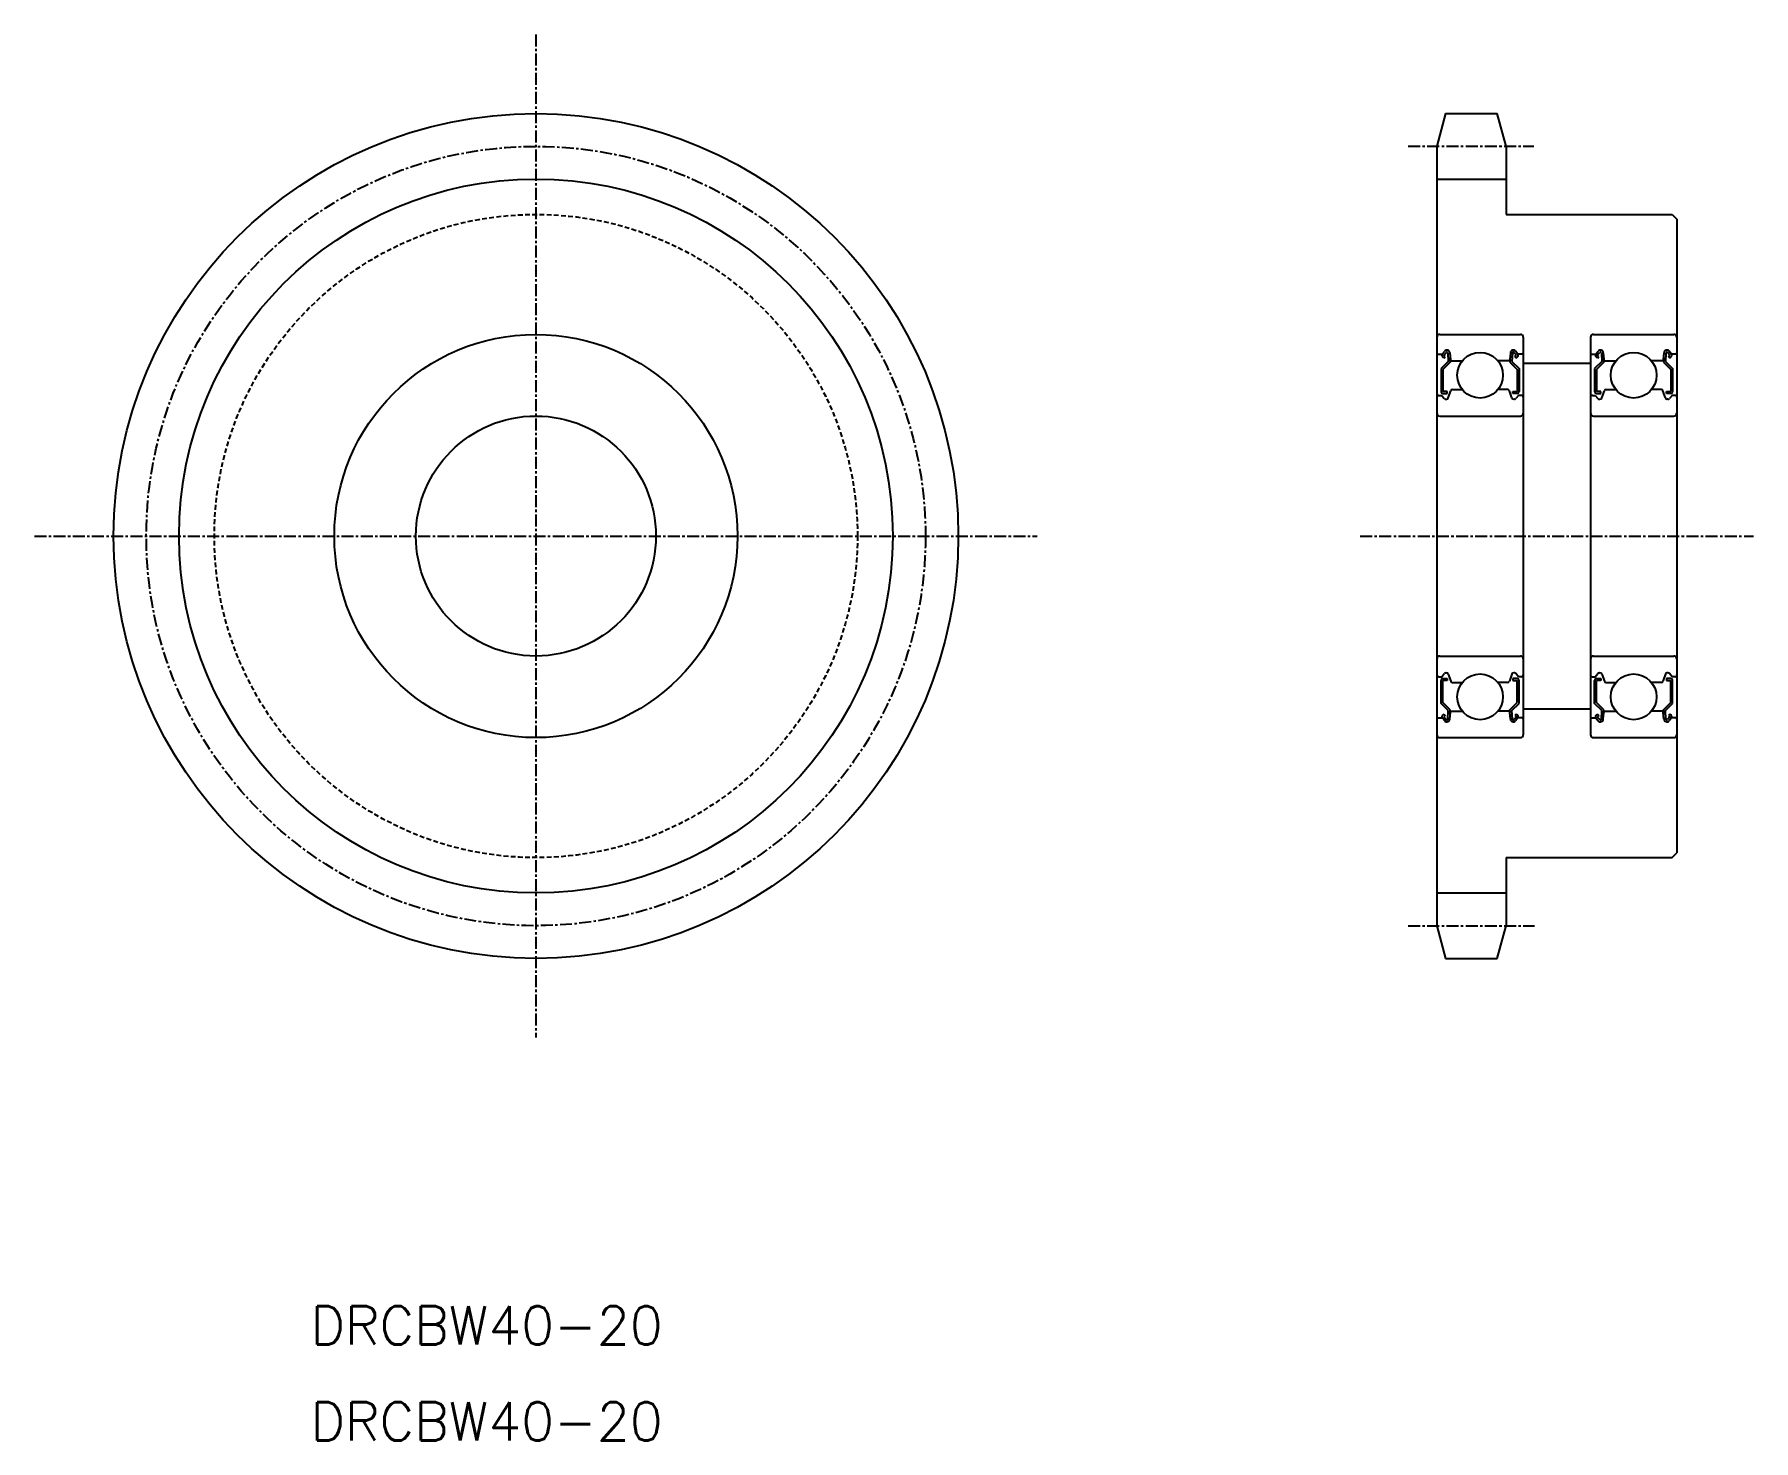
# Model space of a CAD drawing. Extents: x 0 to 179, y 0 to 146.
import ezdxf

# ---------------------------------------------------------------- set-up
doc = ezdxf.new("R2010")
doc.units = 0
doc.linetypes.add('CENTER', pattern=[2, 1.25, -0.25, 0.25, -0.25])
doc.linetypes.add('DASHED', pattern=[0.75, 0.5, -0.25])
doc.layers.get('0').update_dxf_attribs({"linetype": 'CONTINUOUS'})
doc.layers.add('CENTER', color=1, linetype='CENTER')
doc.styles.get("Standard").update_dxf_attribs({"font": 'txt', "bigfont": 'BIGFONT'})

msp = doc.modelspace()

# ---------------------------------------------------------------- linework, layer by layer
at = {"color": 7, "linetype": 'CONTINUOUS'}
for p, q in [((147.03, 138.22), (146.12, 134.81)), ((147.03, 138.22), (152.4, 138.22)), ((153.32, 134.81), (152.4, 138.22)), ((146.12, 134.81), (146.12, 53.63)), ((153.32, 134.81), (153.32, 127.72)), ((146.12, 131.4), (153.32, 131.4)), ((153.32, 127.72), (170.62, 127.72)), ((170.62, 127.72), (171.12, 127.22)), ((171.12, 127.22), (171.12, 61.22)), ((146.12, 114.92), (146.12, 73.52)), ((146.42, 115.22), (154.82, 115.22)), ((155.12, 114.92), (155.12, 73.52)), ((162.12, 114.92), (162.12, 73.52)), ((162.42, 115.22), (170.82, 115.22)), ((171.12, 114.92), (171.12, 73.52)), ((146.22, 113.17), (146.68, 113.17)), ((146.68, 113.17), (146.93, 113.47)), ((146.86, 112.76), (146.7, 112.89)), ((146.83, 113.05), (147.08, 113.34)), ((146.98, 112.92), (146.83, 113.05)), ((146.86, 112.76), (146.98, 112.92)), ((147.26, 113.28), (147.3, 112.41)), ((147.46, 113.3), (147.52, 112.57)), ((153.78, 113.3), (153.71, 112.57)), ((153.98, 113.28), (153.93, 112.41)), ((154.4, 113.05), (154.15, 113.34)), ((154.25, 112.92), (154.4, 113.05)), ((154.38, 112.76), (154.25, 112.92)), ((154.56, 113.17), (154.31, 113.47)), ((154.38, 112.76), (154.53, 112.89)), ((155.02, 113.17), (154.56, 113.17)), ((162.22, 113.17), (162.68, 113.17)), ((162.68, 113.17), (162.93, 113.47)), ((162.86, 112.76), (162.7, 112.89)), ((162.83, 113.05), (163.08, 113.34)), ((162.98, 112.92), (162.83, 113.05)), ((162.86, 112.76), (162.98, 112.92)), ((163.26, 113.28), (163.3, 112.41)), ((163.46, 113.3), (163.52, 112.57)), ((169.78, 113.3), (169.71, 112.57)), ((169.98, 113.28), (169.93, 112.41)), ((170.4, 113.05), (170.15, 113.34)), ((170.25, 112.92), (170.4, 113.05)), ((170.38, 112.76), (170.25, 112.92)), ((170.56, 113.17), (170.31, 113.47)), ((170.38, 112.76), (170.53, 112.89)), ((171.02, 113.17), (170.56, 113.17)), ((147.3, 112.41), (146.55, 111.66)), ((146.55, 111.66), (146.55, 109.27)), ((147.5, 112.32), (146.75, 111.57)), ((146.75, 111.57), (146.75, 109.27)), ((147.5, 112.79), (147.5, 112.32)), ((147.62, 112.47), (148.77, 112.47)), ((153.61, 112.47), (152.47, 112.47)), ((153.73, 112.79), (153.73, 112.32)), ((153.73, 112.32), (154.48, 111.57)), ((153.93, 112.41), (154.68, 111.66)), ((154.48, 111.57), (154.48, 109.27)), ((154.68, 111.66), (154.68, 109.27)), ((155.12, 112.22), (162.12, 112.22)), ((163.3, 112.41), (162.55, 111.66)), ((162.55, 111.66), (162.55, 109.27)), ((163.5, 112.32), (162.75, 111.57)), ((162.75, 111.57), (162.75, 109.27)), ((163.5, 112.79), (163.5, 112.32)), ((163.62, 112.47), (164.77, 112.47)), ((169.61, 112.47), (168.47, 112.47)), ((169.73, 112.79), (169.73, 112.32)), ((169.73, 112.32), (170.48, 111.57)), ((169.93, 112.41), (170.68, 111.66)), ((170.48, 111.57), (170.48, 109.27)), ((170.68, 111.66), (170.68, 109.27)), ((147.2, 109.27), (146.75, 109.27)), ((147.2, 109.07), (147.2, 109.27)), ((147.3, 108.61), (147.57, 109.34)), ((147.76, 109.47), (148.77, 109.47)), ((153.48, 109.47), (152.47, 109.47)), ((153.94, 108.61), (153.67, 109.34)), ((154.03, 109.07), (154.03, 109.27)), ((154.03, 109.27), (154.48, 109.27)), ((163.2, 109.27), (162.75, 109.27)), ((163.2, 109.07), (163.2, 109.27)), ((163.3, 108.61), (163.57, 109.34)), ((163.76, 109.47), (164.77, 109.47)), ((169.48, 109.47), (168.47, 109.47)), ((169.94, 108.61), (169.67, 109.34)), ((170.03, 109.07), (170.03, 109.27)), ((170.03, 109.27), (170.48, 109.27)), ((146.32, 108.87), (146.62, 108.87)), ((146.62, 108.87), (146.89, 108.55)), ((146.75, 109.07), (147.2, 109.07)), ((147.05, 108.47), (147.11, 108.47)), ((154.48, 109.07), (154.03, 109.07)), ((154.19, 108.47), (154.12, 108.47)), ((154.62, 108.87), (154.34, 108.55)), ((154.92, 108.87), (154.62, 108.87)), ((162.32, 108.87), (162.62, 108.87)), ((162.62, 108.87), (162.89, 108.55)), ((162.75, 109.07), (163.2, 109.07)), ((163.05, 108.47), (163.11, 108.47)), ((170.48, 109.07), (170.03, 109.07)), ((170.19, 108.47), (170.12, 108.47)), ((170.62, 108.87), (170.34, 108.55)), ((170.92, 108.87), (170.62, 108.87)), ((146.42, 106.72), (154.82, 106.72)), ((162.42, 106.72), (170.82, 106.72)), ((146.42, 81.72), (154.82, 81.72)), ((162.42, 81.72), (170.82, 81.72)), ((146.32, 79.57), (146.62, 79.57)), ((146.55, 76.79), (146.55, 79.17)), ((146.62, 79.57), (146.89, 79.9)), ((146.75, 79.37), (147.2, 79.37)), ((146.75, 76.87), (146.75, 79.17)), ((147.2, 79.17), (146.75, 79.17)), ((147.05, 79.97), (147.11, 79.97)), ((147.2, 79.37), (147.2, 79.17)), ((147.3, 79.84), (147.57, 79.11)), ((147.76, 78.97), (148.77, 78.97)), ((148.01, 78.97), (148.01, 78.97)), ((148.26, 78.97), (148.26, 78.97)), ((153.48, 78.97), (152.47, 78.97)), ((153.94, 79.84), (153.67, 79.11)), ((154.03, 79.37), (154.03, 79.17)), ((154.48, 79.37), (154.03, 79.37)), ((154.03, 79.17), (154.48, 79.17)), ((154.19, 79.97), (154.12, 79.97)), ((154.62, 79.57), (154.34, 79.9)), ((154.48, 76.87), (154.48, 79.17)), ((154.92, 79.57), (154.62, 79.57)), ((154.68, 76.79), (154.68, 79.17)), ((162.32, 79.57), (162.62, 79.57)), ((162.55, 76.79), (162.55, 79.17)), ((162.62, 79.57), (162.89, 79.9)), ((162.75, 79.37), (163.2, 79.37)), ((162.75, 76.87), (162.75, 79.17)), ((163.2, 79.17), (162.75, 79.17)), ((163.05, 79.97), (163.11, 79.97)), ((163.2, 79.37), (163.2, 79.17)), ((163.3, 79.84), (163.57, 79.11)), ((163.76, 78.97), (164.77, 78.97)), ((164.01, 78.97), (164.01, 78.97)), ((164.26, 78.97), (164.26, 78.97)), ((169.48, 78.97), (168.47, 78.97)), ((169.94, 79.84), (169.67, 79.11)), ((170.03, 79.37), (170.03, 79.17)), ((170.48, 79.37), (170.03, 79.37)), ((170.03, 79.17), (170.48, 79.17)), ((170.19, 79.97), (170.12, 79.97)), ((170.62, 79.57), (170.34, 79.9)), ((170.48, 76.87), (170.48, 79.17)), ((170.92, 79.57), (170.62, 79.57)), ((170.68, 76.79), (170.68, 79.17)), ((146.22, 75.27), (146.68, 75.27)), ((147.3, 76.04), (146.55, 76.79)), ((146.68, 75.27), (146.93, 74.98)), ((146.86, 75.68), (146.7, 75.56)), ((147.5, 76.12), (146.75, 76.87)), ((146.98, 75.53), (146.83, 75.4)), ((146.83, 75.4), (147.08, 75.1)), ((146.86, 75.68), (146.98, 75.53)), ((147.26, 75.16), (147.3, 76.04)), ((147.46, 75.14), (147.52, 75.88)), ((147.5, 75.65), (147.5, 76.12)), ((147.62, 75.97), (148.77, 75.97)), ((153.61, 75.97), (152.47, 75.97)), ((153.78, 75.14), (153.71, 75.88)), ((153.73, 76.12), (154.48, 76.87)), ((153.73, 75.65), (153.73, 76.12)), ((153.93, 76.04), (154.68, 76.79)), ((153.98, 75.16), (153.93, 76.04)), ((154.4, 75.4), (154.15, 75.1)), ((154.38, 75.68), (154.25, 75.53)), ((154.25, 75.53), (154.4, 75.4)), ((154.56, 75.27), (154.31, 74.98)), ((154.38, 75.68), (154.53, 75.56)), ((155.02, 75.27), (154.56, 75.27)), ((155.12, 76.22), (162.12, 76.22)), ((162.22, 75.27), (162.68, 75.27)), ((163.3, 76.04), (162.55, 76.79)), ((162.68, 75.27), (162.93, 74.98)), ((162.86, 75.68), (162.7, 75.56)), ((163.5, 76.12), (162.75, 76.87)), ((162.98, 75.53), (162.83, 75.4)), ((162.83, 75.4), (163.08, 75.1)), ((162.86, 75.68), (162.98, 75.53)), ((163.26, 75.16), (163.3, 76.04)), ((163.46, 75.14), (163.52, 75.88)), ((163.5, 75.65), (163.5, 76.12)), ((163.62, 75.97), (164.77, 75.97)), ((169.61, 75.97), (168.47, 75.97)), ((169.78, 75.14), (169.71, 75.88)), ((169.73, 76.12), (170.48, 76.87)), ((169.73, 75.65), (169.73, 76.12)), ((169.93, 76.04), (170.68, 76.79)), ((169.98, 75.16), (169.93, 76.04)), ((170.4, 75.4), (170.15, 75.1)), ((170.38, 75.68), (170.25, 75.53)), ((170.25, 75.53), (170.4, 75.4)), ((170.56, 75.27), (170.31, 74.98)), ((170.38, 75.68), (170.53, 75.56)), ((171.02, 75.27), (170.56, 75.27)), ((146.42, 73.22), (154.82, 73.22)), ((162.42, 73.22), (170.82, 73.22)), ((170.62, 60.72), (171.12, 61.22)), ((153.32, 60.72), (170.62, 60.72)), ((153.32, 60.72), (153.32, 53.63)), ((153.32, 58.95), (153.32, 58.95)), ((146.12, 57.04), (153.32, 57.04)), ((153.32, 57.18), (153.32, 57.18)), ((146.12, 53.63), (147.03, 50.22)), ((152.4, 50.22), (153.32, 53.63)), ((147.03, 50.22), (152.4, 50.22))]:
    msp.add_line(p, q, dxfattribs=at)
for centre, radius in [((52.25, 94.22), 44), ((52.25, 94.22), 21), ((150.62, 110.97), 2.38), ((166.62, 110.97), 2.38), ((52.25, 94.22), 12.5), ((150.62, 77.47), 2.38), ((166.62, 77.47), 2.38)]:
    msp.add_circle(centre, radius, dxfattribs=at)
at = {"color": 3, "linetype": 'CONTINUOUS'}
msp.add_circle((52.25, 94.22), 37.18, dxfattribs=at)
at = {"color": 3, "linetype": 'DASHED'}
msp.add_circle((52.25, 94.22), 33.5, dxfattribs=at)
at = {"color": 7, "linetype": 'CONTINUOUS'}
for centre, radius, start, end in [((146.42, 114.92), 0.3, 90, 180), ((154.82, 114.92), 0.3, 0, 90), ((162.42, 114.92), 0.3, 90, 180), ((170.82, 114.92), 0.3, 0, 90), ((146.22, 113.27), 0.1, 180, 270), ((146.83, 113.05), 0.2, 140, 230.0841), ((147.16, 113.28), 0.3, 4.9967, 140), ((147.16, 113.28), 0.1, 2.8198, 140.001), ((154.08, 113.28), 0.3, 40, 175.0033), ((154.08, 113.28), 0.1, 39.999, 177.1802), ((154.4, 113.05), 0.2, 309.9159, 40), ((155.02, 113.27), 0.1, 270, 0), ((162.22, 113.27), 0.1, 180, 270), ((162.83, 113.05), 0.2, 140, 230.0841), ((163.16, 113.28), 0.3, 4.9967, 140), ((163.16, 113.28), 0.1, 2.8198, 140.001), ((170.08, 113.28), 0.3, 40, 175.0033), ((170.08, 113.28), 0.1, 39.999, 177.1802), ((170.4, 113.05), 0.2, 309.9159, 40), ((171.02, 113.27), 0.1, 270, 0), ((147.62, 112.57), 0.1, 184.9967, 270.0005), ((153.61, 112.57), 0.1, 269.9995, 355.0033), ((163.62, 112.57), 0.1, 184.9967, 270.0005), ((169.61, 112.57), 0.1, 269.9995, 355.0033), ((146.75, 109.27), 0.2, 180, 270), ((147.76, 109.27), 0.2, 90, 159.9919), ((153.48, 109.27), 0.2, 20.0081, 90), ((154.48, 109.27), 0.2, 270, 0), ((162.75, 109.27), 0.2, 180, 270), ((163.76, 109.27), 0.2, 90, 159.9919), ((169.48, 109.27), 0.2, 20.0081, 90), ((170.48, 109.27), 0.2, 270, 0), ((146.32, 108.67), 0.2, 90, 180), ((147.05, 108.67), 0.2, 219.9919, 270), ((147.11, 108.67), 0.2, 270, 339.9919), ((154.12, 108.67), 0.2, 200.0081, 270), ((154.19, 108.67), 0.2, 270, 320.0081), ((154.92, 108.67), 0.2, 0, 90), ((162.32, 108.67), 0.2, 90, 180), ((163.05, 108.67), 0.2, 219.9919, 270), ((163.11, 108.67), 0.2, 270, 339.9919), ((170.12, 108.67), 0.2, 200.0081, 270), ((170.19, 108.67), 0.2, 270, 320.0081), ((170.92, 108.67), 0.2, 0, 90), ((146.42, 107.02), 0.3, 180, 270), ((154.82, 107.02), 0.3, 270, 0), ((162.42, 107.02), 0.3, 180, 270), ((170.82, 107.02), 0.3, 270, 0), ((146.42, 81.42), 0.3, 90, 180), ((154.82, 81.42), 0.3, 0, 90), ((162.42, 81.42), 0.3, 90, 180), ((170.82, 81.42), 0.3, 0, 90), ((146.32, 79.77), 0.2, 180, 270), ((146.75, 79.17), 0.2, 90, 180), ((147.05, 79.77), 0.2, 90, 140.0081), ((147.11, 79.77), 0.2, 20.0081, 90), ((147.76, 79.17), 0.2, 200.0081, 270), ((153.48, 79.17), 0.2, 270, 339.9919), ((154.12, 79.77), 0.2, 90, 159.9919), ((154.19, 79.77), 0.2, 39.9919, 90), ((154.48, 79.17), 0.2, 0, 90), ((154.92, 79.77), 0.2, 270, 0), ((162.32, 79.77), 0.2, 180, 270), ((162.75, 79.17), 0.2, 90, 180), ((163.05, 79.77), 0.2, 90, 140.0081), ((163.11, 79.77), 0.2, 20.0081, 90), ((163.76, 79.17), 0.2, 200.0081, 270), ((169.48, 79.17), 0.2, 270, 339.9919), ((170.12, 79.77), 0.2, 90, 159.9919), ((170.19, 79.77), 0.2, 39.9919, 90), ((170.48, 79.17), 0.2, 0, 90), ((170.92, 79.77), 0.2, 270, 0), ((146.22, 75.17), 0.1, 90, 180), ((146.83, 75.4), 0.2, 129.9159, 220), ((147.62, 75.87), 0.1, 89.9995, 175.0033), ((153.61, 75.87), 0.1, 4.9967, 90.0005), ((154.4, 75.4), 0.2, 320, 50.0841), ((155.02, 75.17), 0.1, 0, 90), ((162.22, 75.17), 0.1, 90, 180), ((162.83, 75.4), 0.2, 129.9159, 220), ((163.62, 75.87), 0.1, 89.9995, 175.0033), ((169.61, 75.87), 0.1, 4.9967, 90.0005), ((170.4, 75.4), 0.2, 320, 50.0841), ((171.02, 75.17), 0.1, 0, 90), ((146.42, 73.52), 0.3, 180, 270), ((147.16, 75.17), 0.3, 220, 355.0033), ((147.16, 75.17), 0.1, 219.999, 357.1802), ((154.08, 75.17), 0.3, 184.9967, 320), ((154.08, 75.17), 0.1, 182.8198, 320.001), ((154.82, 73.52), 0.3, 270, 0), ((162.42, 73.52), 0.3, 180, 270), ((163.16, 75.17), 0.3, 220, 355.0033), ((163.16, 75.17), 0.1, 219.999, 357.1802), ((170.08, 75.17), 0.3, 184.9967, 320), ((170.08, 75.17), 0.1, 182.8198, 320.001), ((170.82, 73.52), 0.3, 270, 0)]:
    msp.add_arc(centre, radius, start, end, dxfattribs=at)
at = {"layer": 'CENTER', "color": 1, "linetype": 'CENTER'}
for p, q in [((52.25, 146.47), (52.25, 41.98)), ((143.12, 134.81), (156.23, 134.81)), ((0, 94.22), (104.49, 94.22)), ((138.12, 94.22), (179.12, 94.22)), ((143.12, 53.63), (156.3, 53.63))]:
    msp.add_line(p, q, dxfattribs=at)
msp.add_circle((52.25, 94.22), 40.59, dxfattribs=at)

# ---------------------------------------------------------------- texts
at = {"color": 7, "linetype": 'CONTINUOUS'}
for p in [(28.77, 10), (28.77, 0)]:
    msp.add_text('DRCBW40-20', height=4, dxfattribs=at).set_placement(p)

doc.saveas('drawing.dxf')
